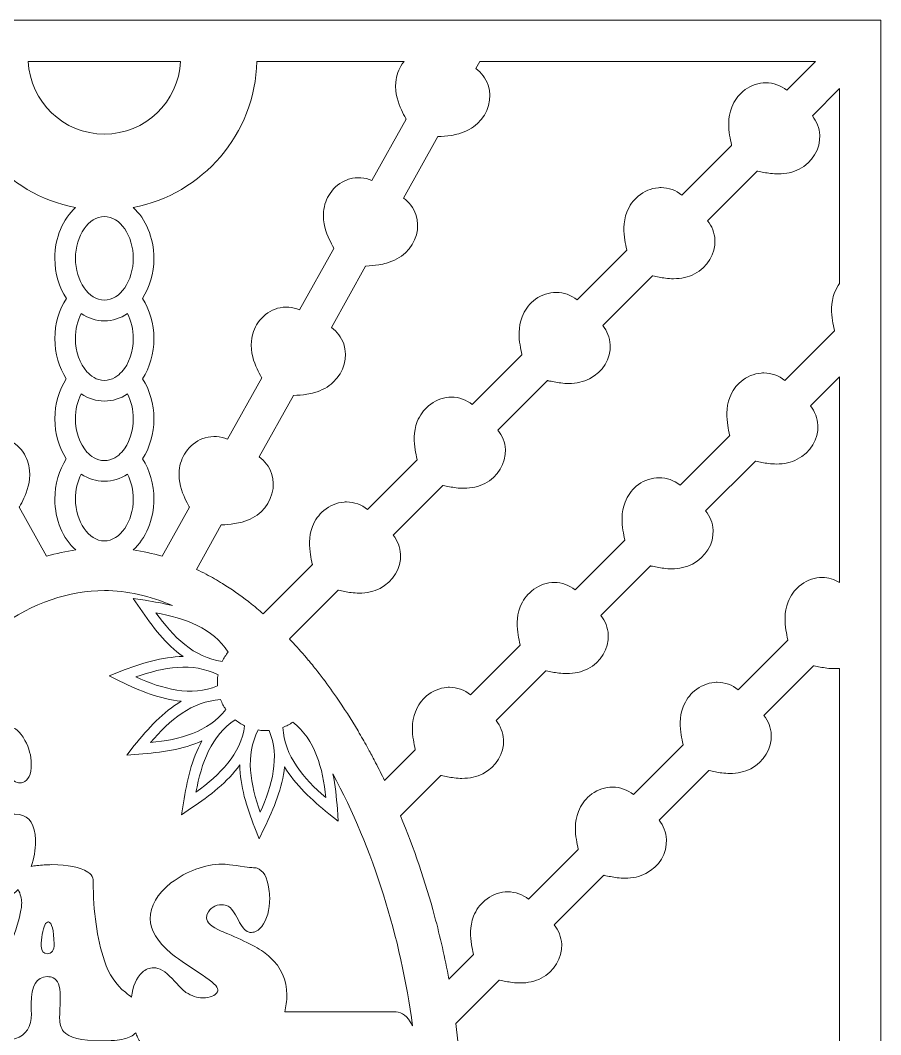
# Model space of a CAD drawing. Header units: inches. Extents: x 0.4 to 8.2, y -10.6 to -0.5.
# Drawn here: x 3.83 to 8.15, y -5.55 to -0.46 of the extents above; entities that cross this region are included whole.
import ezdxf

# ---------------------------------------------------------------- set-up
doc = ezdxf.new("R2010")
doc.units = ezdxf.units.IN
doc.header["$MEASUREMENT"] = 0
doc.layers.add('Layer 1', color=7, linetype='Continuous')

msp = doc.modelspace()

# ---------------------------------------------------------------- linework, layer by layer
at = {"layer": 'Layer 1', "lineweight": 0}
msp.add_lwpolyline([(6.2556, -0.4594), (6.0472, -0.4594), (4.9987, -0.4594), (4.5899, -0.4594), (3.924, -0.4594), (3.5152, -0.4594), (2.4667, -0.4594), (2.2583, -0.4594), (0.3609, -0.4594), (0.3609, -1.7148), (0.3609, -2.1606), (0.3609, -3.1045), (0.3609, -3.3618), (0.3609, -10.5545), (8.153, -10.5545), (8.153, -3.3618), (8.153, -3.1045), (8.153, -2.1606), (8.153, -1.7148), (8.153, -0.4594), (6.2556, -0.4594)], dxfattribs=at)
for points, knots in [([(3.492, -0.6656), (3.5003, -1.0309), (3.7647, -1.3326), (4.1125, -1.3993), (4.0494, -1.4562), (4.0083, -1.5491), (4.0083, -1.6542), (4.0083, -1.7306), (4.0301, -1.8007), (4.0662, -1.8551), (4.0291, -1.9112), (4.0083, -1.9825), (4.0083, -2.057), (4.0083, -2.1313), (4.0289, -2.2023), (4.0659, -2.2584), (4.0289, -2.3142), (4.0083, -2.3854), (4.0083, -2.4597), (4.0083, -2.534), (4.0289, -2.6051), (4.0659, -2.6612), (4.0289, -2.717), (4.0083, -2.7881), (4.0083, -2.8625), (4.0083, -2.9677), (4.0496, -3.061), (4.113, -3.1179), (4.064, -3.1249), (4.0152, -3.1355), (3.9667, -3.1496), (3.9667, -3.1496), (3.8297, -2.9039), (3.8297, -2.9039), (3.8299, -2.9031), (3.8303, -2.9026), (3.8307, -2.9019), (3.8381, -2.888), (3.8458, -2.8736), (3.8529, -2.858), (3.8678, -2.8256), (3.887, -2.776), (3.8814, -2.7196), (3.878, -2.6853), (3.8671, -2.6543), (3.8489, -2.6277), (3.8272, -2.5957), (3.7975, -2.572), (3.7627, -2.5588), (3.7587, -2.5573), (3.7544, -2.556), (3.7503, -2.5548), (3.7138, -2.5444), (3.6743, -2.5472), (3.6391, -2.5621), (3.6391, -2.5621), (3.4674, -2.2541), (3.4674, -2.2541), (3.4678, -2.2536), (3.468, -2.253), (3.4684, -2.2525), (3.4758, -2.2384), (3.4835, -2.224), (3.4907, -2.2083), (3.5055, -2.1759), (3.5247, -2.1263), (3.5192, -2.07), (3.5157, -2.0356), (3.5048, -2.0046), (3.4866, -1.9779), (3.4649, -1.9461), (3.4352, -1.9223), (3.4005, -1.9091), (3.3965, -1.9077), (3.3923, -1.9063), (3.3881, -1.9051), (3.3515, -1.8947), (3.3121, -1.8977), (3.2769, -1.9126), (3.2769, -1.9126), (3.1052, -1.6047), (3.1052, -1.6047), (3.1055, -1.6041), (3.1059, -1.6035), (3.1061, -1.6029), (3.1136, -1.5888), (3.1212, -1.5744), (3.1284, -1.5587), (3.1434, -1.5262), (3.1625, -1.4766), (3.1569, -1.4204), (3.1534, -1.3859), (3.1425, -1.355), (3.1246, -1.3284), (3.1028, -1.2964), (3.073, -1.2726), (3.0382, -1.2597), (3.0342, -1.2581), (3.0301, -1.2567), (3.0258, -1.2554), (2.9892, -1.2451), (2.9498, -1.2481), (2.9146, -1.2629), (2.9146, -1.2629), (2.7429, -0.955), (2.7429, -0.955), (2.7433, -0.9543), (2.7436, -0.9537), (2.744, -0.9531), (2.7513, -0.9391), (2.759, -0.9247), (2.7663, -0.9091), (2.7812, -0.8768), (2.8003, -0.8271), (2.7946, -0.7707), (2.7913, -0.7364), (2.7804, -0.7055), (2.7623, -0.6788), (2.7592, -0.6743), (2.756, -0.6698), (2.7525, -0.6656), (2.7525, -0.6656), (3.492, -0.6656), (3.492, -0.6656)], [0, 0, 0, 0, 1, 1, 1, 2, 2, 2, 3, 3, 3, 4, 4, 4, 5, 5, 5, 6, 6, 6, 7, 7, 7, 8, 8, 8, 9, 9, 9, 10, 10, 10, 11, 11, 11, 12, 12, 12, 13, 13, 13, 14, 14, 14, 15, 15, 15, 16, 16, 16, 17, 17, 17, 18, 18, 18, 19, 19, 19, 20, 20, 20, 21, 21, 21, 22, 22, 22, 23, 23, 23, 24, 24, 24, 25, 25, 25, 26, 26, 26, 27, 27, 27, 28, 28, 28, 29, 29, 29, 30, 30, 30, 31, 31, 31, 32, 32, 32, 33, 33, 33, 34, 34, 34, 35, 35, 35, 36, 36, 36, 37, 37, 37, 38, 38, 38, 39, 39, 39, 40, 40, 40, 41, 41, 41, 41]), ([(4.639, -0.6656), (4.6298, -0.8688), (4.4623, -1.0305), (4.2569, -1.0305), (4.0516, -1.0305), (3.8841, -0.8688), (3.8749, -0.6656), (3.8749, -0.6656), (4.639, -0.6656), (4.639, -0.6656)], [0, 0, 0, 0, 1, 1, 1, 2, 2, 2, 3, 3, 3, 3]), ([(5.7476, -0.9091), (5.7548, -0.9247), (5.7626, -0.9391), (5.7699, -0.9531), (5.7703, -0.9537), (5.7706, -0.9543), (5.771, -0.955), (5.771, -0.955), (5.5993, -1.2629), (5.5993, -1.2629), (5.5641, -1.2481), (5.5247, -1.2451), (5.4881, -1.2554), (5.4838, -1.2567), (5.4797, -1.2581), (5.4757, -1.2597), (5.4409, -1.2726), (5.4111, -1.2964), (5.3893, -1.3284), (5.3714, -1.355), (5.3605, -1.3859), (5.357, -1.4204), (5.3514, -1.4766), (5.3705, -1.5262), (5.3855, -1.5587), (5.3927, -1.5744), (5.4003, -1.5888), (5.4078, -1.6029), (5.408, -1.6035), (5.4084, -1.6041), (5.4087, -1.6047), (5.4087, -1.6047), (5.237, -1.9126), (5.237, -1.9126), (5.2018, -1.8977), (5.1624, -1.8947), (5.1258, -1.9051), (5.1216, -1.9063), (5.1174, -1.9077), (5.1134, -1.9091), (5.0787, -1.9223), (5.0489, -1.9461), (5.0273, -1.9779), (5.0091, -2.0046), (4.9982, -2.0356), (4.9947, -2.07), (4.9891, -2.1263), (5.0083, -2.1759), (5.0232, -2.2083), (5.0304, -2.224), (5.0381, -2.2384), (5.0455, -2.2525), (5.0458, -2.253), (5.0461, -2.2536), (5.0465, -2.2541), (5.0465, -2.2541), (4.8748, -2.5621), (4.8748, -2.5621), (4.8396, -2.5472), (4.8001, -2.5444), (4.7636, -2.5548), (4.7595, -2.556), (4.7552, -2.5573), (4.7512, -2.5588), (4.7164, -2.572), (4.6866, -2.5957), (4.665, -2.6277), (4.6468, -2.6543), (4.6359, -2.6853), (4.6325, -2.7196), (4.6268, -2.776), (4.646, -2.8256), (4.661, -2.858), (4.6681, -2.8736), (4.6758, -2.888), (4.6832, -2.9019), (4.6836, -2.9026), (4.6839, -2.9031), (4.6842, -2.9039), (4.6842, -2.9039), (4.5472, -3.1496), (4.5472, -3.1496), (4.4987, -3.1355), (4.4498, -3.1249), (4.4009, -3.1179), (4.4643, -3.061), (4.5056, -2.9677), (4.5056, -2.8625), (4.5056, -2.7881), (4.4849, -2.717), (4.448, -2.6612), (4.4849, -2.6051), (4.5056, -2.534), (4.5056, -2.4597), (4.5056, -2.3854), (4.4849, -2.3142), (4.448, -2.2584), (4.4849, -2.2023), (4.5056, -2.1313), (4.5056, -2.057), (4.5056, -1.9825), (4.4848, -1.9112), (4.4477, -1.8551), (4.4838, -1.8007), (4.5056, -1.7306), (4.5056, -1.6542), (4.5056, -1.5491), (4.4644, -1.4562), (4.4014, -1.3993), (4.7492, -1.3326), (5.0136, -1.0309), (5.0219, -0.6656), (5.0219, -0.6656), (5.7614, -0.6656), (5.7614, -0.6656), (5.7579, -0.6698), (5.7547, -0.6743), (5.7516, -0.6788), (5.7335, -0.7055), (5.7226, -0.7364), (5.7193, -0.7707), (5.7136, -0.8271), (5.7327, -0.8768), (5.7476, -0.9091)], [0, 0, 0, 0, 1, 1, 1, 2, 2, 2, 3, 3, 3, 4, 4, 4, 5, 5, 5, 6, 6, 6, 7, 7, 7, 8, 8, 8, 9, 9, 9, 10, 10, 10, 11, 11, 11, 12, 12, 12, 13, 13, 13, 14, 14, 14, 15, 15, 15, 16, 16, 16, 17, 17, 17, 18, 18, 18, 19, 19, 19, 20, 20, 20, 21, 21, 21, 22, 22, 22, 23, 23, 23, 24, 24, 24, 25, 25, 25, 26, 26, 26, 27, 27, 27, 28, 28, 28, 29, 29, 29, 30, 30, 30, 31, 31, 31, 32, 32, 32, 33, 33, 33, 34, 34, 34, 35, 35, 35, 36, 36, 36, 37, 37, 37, 38, 38, 38, 39, 39, 39, 40, 40, 40, 41, 41, 41, 41]), ([(7.8263, -0.6656), (7.8263, -0.6656), (7.6813, -0.8107), (7.6813, -0.8107), (7.6515, -0.7868), (7.6144, -0.7732), (7.5764, -0.7732), (7.572, -0.7732), (7.5677, -0.7734), (7.5633, -0.7737), (7.5263, -0.7768), (7.4911, -0.7916), (7.4616, -0.8164), (7.4369, -0.837), (7.4179, -0.8638), (7.4053, -0.8959), (7.3844, -0.9487), (7.3893, -1.0016), (7.3948, -1.0368), (7.3975, -1.0538), (7.4009, -1.0698), (7.4042, -1.0853), (7.4044, -1.0859), (7.4045, -1.0866), (7.4047, -1.0873), (7.4047, -1.0873), (7.1554, -1.3366), (7.1554, -1.3366), (7.1256, -1.3127), (7.0884, -1.2991), (7.0504, -1.2991), (7.0461, -1.2991), (7.0417, -1.2993), (7.0374, -1.2997), (7.0004, -1.3028), (6.9652, -1.3175), (6.9357, -1.3423), (6.911, -1.363), (6.892, -1.3897), (6.8793, -1.4219), (6.8585, -1.4746), (6.8634, -1.5275), (6.8689, -1.5627), (6.8715, -1.5798), (6.875, -1.5958), (6.8783, -1.6112), (6.8784, -1.6119), (6.8786, -1.6126), (6.8787, -1.6133), (6.8787, -1.6133), (6.6294, -1.8625), (6.6294, -1.8625), (6.5997, -1.8387), (6.5625, -1.8251), (6.5245, -1.8251), (6.5202, -1.8251), (6.5158, -1.8253), (6.5115, -1.8256), (6.4745, -1.8287), (6.4393, -1.8434), (6.4097, -1.8682), (6.385, -1.8889), (6.3661, -1.9157), (6.3534, -1.9478), (6.3326, -2.0005), (6.3375, -2.0534), (6.3429, -2.0887), (6.3456, -2.1058), (6.349, -2.1218), (6.3524, -2.1373), (6.3525, -2.1379), (6.3526, -2.1386), (6.3528, -2.1392), (6.3528, -2.1392), (6.1035, -2.3885), (6.1035, -2.3885), (6.0737, -2.3646), (6.0366, -2.351), (5.9986, -2.351), (5.9942, -2.351), (5.9898, -2.3512), (5.9855, -2.3516), (5.9486, -2.3546), (5.9133, -2.3694), (5.8838, -2.3942), (5.8591, -2.4148), (5.8401, -2.4416), (5.8274, -2.4738), (5.8067, -2.5264), (5.8115, -2.5794), (5.817, -2.6146), (5.8197, -2.6317), (5.8231, -2.6477), (5.8264, -2.6631), (5.8265, -2.6638), (5.8267, -2.6645), (5.8268, -2.6651), (5.8268, -2.6651), (5.5776, -2.9144), (5.5776, -2.9144), (5.5478, -2.8905), (5.5106, -2.877), (5.4726, -2.877), (5.4683, -2.877), (5.4639, -2.8771), (5.4596, -2.8775), (5.4226, -2.8806), (5.3874, -2.8953), (5.3579, -2.9201), (5.3332, -2.9408), (5.3142, -2.9675), (5.3015, -2.9997), (5.2807, -3.0524), (5.2856, -3.1053), (5.2911, -3.1406), (5.2937, -3.1576), (5.2971, -3.1735), (5.3004, -3.1889), (5.3006, -3.1896), (5.3007, -3.1903), (5.3009, -3.1911), (5.3009, -3.1911), (5.054, -3.438), (5.054, -3.438), (5.0435, -3.4289), (5.0329, -3.4199), (5.0224, -3.4111), (5.0081, -3.3993), (4.9939, -3.3879), (4.9796, -3.3769), (4.9372, -3.344), (4.894, -3.314), (4.8503, -3.287), (4.8231, -3.27), (4.7957, -3.2544), (4.7681, -3.2399), (4.7518, -3.2312), (4.7353, -3.2231), (4.7188, -3.2153), (4.7188, -3.2153), (4.8432, -2.9924), (4.8432, -2.9924), (4.844, -2.9923), (4.8448, -2.9924), (4.8456, -2.9923), (4.8662, -2.9909), (4.8876, -2.9894), (4.9101, -2.9858), (4.9237, -2.9838), (4.9366, -2.9811), (4.9487, -2.9776), (4.986, -2.967), (5.0179, -2.9496), (5.0433, -2.926), (5.0971, -2.876), (5.1183, -2.7987), (5.096, -2.7336), (5.0844, -2.6998), (5.0623, -2.6711), (5.0337, -2.6507), (5.0337, -2.6507), (5.2054, -2.3428), (5.2054, -2.3428), (5.2062, -2.3428), (5.207, -2.3427), (5.2076, -2.3427), (5.2283, -2.3411), (5.2497, -2.3397), (5.2724, -2.3364), (5.2858, -2.3342), (5.2989, -2.3314), (5.311, -2.3279), (5.3482, -2.3173), (5.38, -2.2999), (5.4056, -2.2764), (5.4594, -2.2264), (5.4804, -2.1491), (5.458, -2.0839), (5.4466, -2.0503), (5.4245, -2.0215), (5.396, -2.0011), (5.396, -2.0011), (5.5677, -1.6932), (5.5677, -1.6932), (5.5685, -1.6931), (5.5691, -1.6931), (5.5699, -1.693), (5.5905, -1.6917), (5.6119, -1.6901), (5.6345, -1.6867), (5.6481, -1.6846), (5.6611, -1.6818), (5.6733, -1.6783), (5.7105, -1.6677), (5.7423, -1.6503), (5.7677, -1.6267), (5.8216, -1.5767), (5.8427, -1.4994), (5.8203, -1.4344), (5.8087, -1.4005), (5.7868, -1.3718), (5.7581, -1.3514), (5.7581, -1.3514), (5.9299, -1.0435), (5.9299, -1.0435), (5.9306, -1.0434), (5.9314, -1.0434), (5.9323, -1.0434), (5.9529, -1.042), (5.9742, -1.0406), (5.9968, -1.037), (6.0104, -1.0349), (6.0233, -1.0322), (6.0354, -1.0287), (6.0727, -1.0181), (6.1045, -1.0007), (6.13, -0.9772), (6.1839, -0.9271), (6.205, -0.8498), (6.1826, -0.7847), (6.171, -0.751), (6.1491, -0.7222), (6.1204, -0.7017), (6.1204, -0.7017), (6.1405, -0.6656), (6.1405, -0.6656), (6.1405, -0.6656), (7.8263, -0.6656), (7.8263, -0.6656)], [0, 0, 0, 0, 1, 1, 1, 2, 2, 2, 3, 3, 3, 4, 4, 4, 5, 5, 5, 6, 6, 6, 7, 7, 7, 8, 8, 8, 9, 9, 9, 10, 10, 10, 11, 11, 11, 12, 12, 12, 13, 13, 13, 14, 14, 14, 15, 15, 15, 16, 16, 16, 17, 17, 17, 18, 18, 18, 19, 19, 19, 20, 20, 20, 21, 21, 21, 22, 22, 22, 23, 23, 23, 24, 24, 24, 25, 25, 25, 26, 26, 26, 27, 27, 27, 28, 28, 28, 29, 29, 29, 30, 30, 30, 31, 31, 31, 32, 32, 32, 33, 33, 33, 34, 34, 34, 35, 35, 35, 36, 36, 36, 37, 37, 37, 38, 38, 38, 39, 39, 39, 40, 40, 40, 41, 41, 41, 42, 42, 42, 43, 43, 43, 44, 44, 44, 45, 45, 45, 46, 46, 46, 47, 47, 47, 48, 48, 48, 49, 49, 49, 50, 50, 50, 51, 51, 51, 52, 52, 52, 53, 53, 53, 54, 54, 54, 55, 55, 55, 56, 56, 56, 57, 57, 57, 58, 58, 58, 59, 59, 59, 60, 60, 60, 61, 61, 61, 62, 62, 62, 63, 63, 63, 64, 64, 64, 65, 65, 65, 66, 66, 66, 67, 67, 67, 68, 68, 68, 69, 69, 69, 70, 70, 70, 71, 71, 71, 72, 72, 72, 73, 73, 73, 74, 74, 74, 75, 75, 75, 76, 76, 76, 76]), ([(5.7434, -3.1398), (5.7415, -3.1042), (5.7282, -3.0705), (5.7062, -3.0431), (5.7062, -3.0431), (5.9555, -2.7938), (5.9555, -2.7938), (5.9563, -2.7939), (5.957, -2.7941), (5.9577, -2.7942), (5.978, -2.7985), (5.999, -2.803), (6.0217, -2.8058), (6.0353, -2.8075), (6.0485, -2.8083), (6.0611, -2.8083), (6.0999, -2.8083), (6.1353, -2.8003), (6.1662, -2.7846), (6.2316, -2.7512), (6.2731, -2.6826), (6.2694, -2.6138), (6.2674, -2.5782), (6.2542, -2.5446), (6.2322, -2.5171), (6.2322, -2.5171), (6.4815, -2.2678), (6.4815, -2.2678), (6.4822, -2.268), (6.4829, -2.2681), (6.4837, -2.2683), (6.504, -2.2726), (6.5249, -2.2771), (6.5476, -2.2798), (6.5612, -2.2815), (6.5745, -2.2824), (6.5871, -2.2824), (6.6259, -2.2824), (6.6612, -2.2744), (6.6921, -2.2586), (6.7576, -2.2253), (6.799, -2.1567), (6.7953, -2.0879), (6.7934, -2.0523), (6.7801, -2.0186), (6.7581, -1.9912), (6.7581, -1.9912), (7.0074, -1.7419), (7.0074, -1.7419), (7.0082, -1.7421), (7.0089, -1.7422), (7.0097, -1.7424), (7.03, -1.7467), (7.0509, -1.7511), (7.0736, -1.7539), (7.0872, -1.7556), (7.1004, -1.7564), (7.113, -1.7564), (7.1518, -1.7564), (7.1871, -1.7484), (7.2181, -1.7327), (7.2835, -1.6993), (7.325, -1.6307), (7.3212, -1.562), (7.3193, -1.5263), (7.306, -1.4927), (7.2841, -1.4652), (7.2841, -1.4652), (7.5333, -1.216), (7.5333, -1.216), (7.5342, -1.2161), (7.535, -1.2163), (7.5358, -1.2165), (7.556, -1.2208), (7.5769, -1.2252), (7.5996, -1.228), (7.6131, -1.2297), (7.6264, -1.2305), (7.6389, -1.2305), (7.6777, -1.2305), (7.7131, -1.2225), (7.744, -1.2067), (7.8095, -1.1734), (7.8509, -1.1048), (7.8472, -1.036), (7.8452, -1.0004), (7.832, -0.9668), (7.81, -0.9393), (7.81, -0.9393), (7.9468, -0.8025), (7.9468, -0.8025), (7.9468, -0.8025), (7.9468, -1.7801), (7.9468, -1.7801), (7.9367, -1.7939), (7.9284, -1.8092), (7.9218, -1.826), (7.9009, -1.8787), (7.9058, -1.9317), (7.9113, -1.9669), (7.9139, -1.9839), (7.9174, -1.9999), (7.9206, -2.0153), (7.9209, -2.0161), (7.921, -2.0167), (7.9211, -2.0174), (7.9211, -2.0174), (7.6719, -2.2667), (7.6719, -2.2667), (7.6421, -2.2428), (7.6049, -2.2293), (7.5668, -2.2293), (7.5626, -2.2293), (7.5582, -2.2294), (7.5538, -2.2298), (7.5168, -2.2329), (7.4816, -2.2476), (7.4521, -2.2725), (7.4274, -2.2931), (7.4084, -2.3199), (7.3958, -2.352), (7.3749, -2.4047), (7.3798, -2.4577), (7.3854, -2.4928), (7.3879, -2.5099), (7.3914, -2.5258), (7.3948, -2.5413), (7.3949, -2.5419), (7.395, -2.5427), (7.3952, -2.5434), (7.3952, -2.5434), (7.1459, -2.7926), (7.1459, -2.7926), (7.1161, -2.7688), (7.079, -2.7551), (7.041, -2.7551), (7.0366, -2.7551), (7.0322, -2.7554), (7.028, -2.7558), (6.991, -2.7587), (6.9558, -2.7736), (6.9261, -2.7983), (6.9015, -2.8191), (6.8826, -2.8457), (6.8698, -2.878), (6.8491, -2.9305), (6.854, -2.9835), (6.8594, -3.0188), (6.8621, -3.0358), (6.8654, -3.0518), (6.8688, -3.0674), (6.8689, -3.0681), (6.8691, -3.0687), (6.8692, -3.0693), (6.8692, -3.0693), (6.6199, -3.3186), (6.6199, -3.3186), (6.5901, -3.2946), (6.553, -3.2811), (6.515, -3.2811), (6.5106, -3.2811), (6.5062, -3.2814), (6.502, -3.2816), (6.465, -3.2847), (6.4298, -3.2995), (6.4003, -3.3243), (6.3756, -3.3449), (6.3566, -3.3717), (6.3438, -3.4038), (6.3231, -3.4565), (6.328, -3.5095), (6.3334, -3.5447), (6.3361, -3.5618), (6.3396, -3.5778), (6.3428, -3.5933), (6.3431, -3.5939), (6.3432, -3.5946), (6.3433, -3.5952), (6.3433, -3.5952), (6.0941, -3.8445), (6.0941, -3.8445), (6.0643, -3.8206), (6.0271, -3.8071), (5.989, -3.8071), (5.9848, -3.8071), (5.9804, -3.8072), (5.976, -3.8076), (5.939, -3.8107), (5.9038, -3.8254), (5.8743, -3.8503), (5.8496, -3.8709), (5.8306, -3.8977), (5.818, -3.9298), (5.7971, -3.9825), (5.802, -4.0355), (5.8076, -4.0707), (5.8101, -4.0877), (5.8136, -4.1036), (5.8168, -4.119), (5.8171, -4.1198), (5.8172, -4.1204), (5.8174, -4.1212), (5.8174, -4.1212), (5.6631, -4.2754), (5.6631, -4.2754), (5.6485, -4.2452), (5.6336, -4.2154), (5.6184, -4.186), (5.6079, -4.1658), (5.5973, -4.1458), (5.5866, -4.1261), (5.5722, -4.0994), (5.5574, -4.0732), (5.5424, -4.0475), (5.5383, -4.0402), (5.5341, -4.0331), (5.5298, -4.0261), (5.5298, -4.0261), (5.5298, -4.0259), (5.5298, -4.0259), (5.4949, -3.9669), (5.4585, -3.9102), (5.4212, -3.8559), (5.3964, -3.8201), (5.3712, -3.7854), (5.3454, -3.7518), (5.3307, -3.7326), (5.3159, -3.7138), (5.3009, -3.6952), (5.2949, -3.6879), (5.2888, -3.6805), (5.2827, -3.6732), (5.282, -3.6724), (5.2812, -3.6715), (5.2805, -3.6706), (5.2804, -3.6706), (5.2804, -3.6705), (5.2804, -3.6705), (5.2555, -3.6408), (5.2304, -3.6121), (5.2049, -3.5846), (5.1984, -3.5776), (5.1918, -3.5708), (5.1853, -3.564), (5.1853, -3.564), (5.4296, -3.3197), (5.4296, -3.3197), (5.4304, -3.3199), (5.4312, -3.32), (5.432, -3.3202), (5.4522, -3.3245), (5.4731, -3.3289), (5.4958, -3.3317), (5.5094, -3.3334), (5.5226, -3.3343), (5.5352, -3.3343), (5.574, -3.3343), (5.6093, -3.3263), (5.6402, -3.3105), (5.7057, -3.2771), (5.7472, -3.2085), (5.7434, -3.1398)], [0, 0, 0, 0, 1, 1, 1, 2, 2, 2, 3, 3, 3, 4, 4, 4, 5, 5, 5, 6, 6, 6, 7, 7, 7, 8, 8, 8, 9, 9, 9, 10, 10, 10, 11, 11, 11, 12, 12, 12, 13, 13, 13, 14, 14, 14, 15, 15, 15, 16, 16, 16, 17, 17, 17, 18, 18, 18, 19, 19, 19, 20, 20, 20, 21, 21, 21, 22, 22, 22, 23, 23, 23, 24, 24, 24, 25, 25, 25, 26, 26, 26, 27, 27, 27, 28, 28, 28, 29, 29, 29, 30, 30, 30, 31, 31, 31, 32, 32, 32, 33, 33, 33, 34, 34, 34, 35, 35, 35, 36, 36, 36, 37, 37, 37, 38, 38, 38, 39, 39, 39, 40, 40, 40, 41, 41, 41, 42, 42, 42, 43, 43, 43, 44, 44, 44, 45, 45, 45, 46, 46, 46, 47, 47, 47, 48, 48, 48, 49, 49, 49, 50, 50, 50, 51, 51, 51, 52, 52, 52, 53, 53, 53, 54, 54, 54, 55, 55, 55, 56, 56, 56, 57, 57, 57, 58, 58, 58, 59, 59, 59, 60, 60, 60, 61, 61, 61, 62, 62, 62, 63, 63, 63, 64, 64, 64, 65, 65, 65, 66, 66, 66, 67, 67, 67, 68, 68, 68, 69, 69, 69, 70, 70, 70, 71, 71, 71, 72, 72, 72, 73, 73, 73, 74, 74, 74, 75, 75, 75, 76, 76, 76, 77, 77, 77, 78, 78, 78, 79, 79, 79, 80, 80, 80, 81, 81, 81, 82, 82, 82, 83, 83, 83, 84, 84, 84, 85, 85, 85, 86, 86, 86, 87, 87, 87, 87]), ([(4.1118, -1.6542), (4.1118, -1.5404), (4.1783, -1.4442), (4.2569, -1.4442), (4.3356, -1.4442), (4.4021, -1.5404), (4.4021, -1.6542), (4.4021, -1.768), (4.3356, -1.8643), (4.2569, -1.8643), (4.1783, -1.8643), (4.1118, -1.768), (4.1118, -1.6542)], [0, 0, 0, 0, 1, 1, 1, 2, 2, 2, 3, 3, 3, 4, 4, 4, 4]), ([(4.1413, -1.9317), (4.1759, -1.9546), (4.2152, -1.9678), (4.2569, -1.9678), (4.2987, -1.9678), (4.338, -1.9546), (4.3726, -1.9317), (4.3915, -1.9676), (4.4021, -2.0112), (4.4021, -2.057), (4.4021, -2.1223), (4.3811, -2.1831), (4.3443, -2.2236), (4.3264, -2.2435), (4.2968, -2.2669), (4.2569, -2.2669), (4.2171, -2.2669), (4.1875, -2.2435), (4.1696, -2.2236), (4.1328, -2.1831), (4.1118, -2.1223), (4.1118, -2.057), (4.1118, -2.0112), (4.1224, -1.9676), (4.1413, -1.9317)], [0, 0, 0, 0, 1, 1, 1, 2, 2, 2, 3, 3, 3, 4, 4, 4, 5, 5, 5, 6, 6, 6, 7, 7, 7, 8, 8, 8, 8]), ([(7.9468, -3.2815), (7.9205, -3.2653), (7.89, -3.2561), (7.8589, -3.2561), (7.8546, -3.2561), (7.8503, -3.2564), (7.8459, -3.2567), (7.8089, -3.2598), (7.7737, -3.2745), (7.7442, -3.2993), (7.7194, -3.32), (7.7005, -3.3467), (7.6879, -3.3789), (7.667, -3.4316), (7.6719, -3.4845), (7.6774, -3.5198), (7.6801, -3.5368), (7.6835, -3.5528), (7.6868, -3.5683), (7.687, -3.5689), (7.6871, -3.5695), (7.6872, -3.5703), (7.6872, -3.5703), (7.438, -3.8196), (7.438, -3.8196), (7.4082, -3.7956), (7.3711, -3.7821), (7.333, -3.7821), (7.3287, -3.7821), (7.3243, -3.7823), (7.32, -3.7826), (7.283, -3.7857), (7.2478, -3.8005), (7.2182, -3.8253), (7.1936, -3.8459), (7.1746, -3.8727), (7.1619, -3.9048), (7.1411, -3.9575), (7.146, -4.0105), (7.1514, -4.0456), (7.1541, -4.0628), (7.1576, -4.0788), (7.1608, -4.0942), (7.161, -4.0949), (7.1611, -4.0955), (7.1614, -4.0962), (7.1614, -4.0962), (6.912, -4.3454), (6.912, -4.3454), (6.8822, -4.3216), (6.8451, -4.3081), (6.8071, -4.3081), (6.8028, -4.3081), (6.7983, -4.3082), (6.794, -4.3086), (6.7571, -4.3117), (6.7219, -4.3264), (6.6924, -4.3512), (6.6676, -4.3719), (6.6487, -4.3987), (6.6359, -4.4308), (6.6152, -4.4835), (6.62, -4.5363), (6.6256, -4.5716), (6.6282, -4.5886), (6.6316, -4.6046), (6.6349, -4.6201), (6.6351, -4.6207), (6.6353, -4.6215), (6.6354, -4.6221), (6.6354, -4.6221), (6.3861, -4.8714), (6.3861, -4.8714), (6.3563, -4.8476), (6.3191, -4.8339), (6.2811, -4.8339), (6.2768, -4.8339), (6.2724, -4.8342), (6.2681, -4.8346), (6.2311, -4.8375), (6.1959, -4.8523), (6.1664, -4.8771), (6.1416, -4.8978), (6.1227, -4.9245), (6.1101, -4.9567), (6.0893, -5.0093), (6.0941, -5.0623), (6.0996, -5.0976), (6.1022, -5.1146), (6.1057, -5.1305), (6.109, -5.1459), (6.1091, -5.1466), (6.1093, -5.1474), (6.1094, -5.1481), (6.1094, -5.1481), (5.9857, -5.2719), (5.9857, -5.2719), (5.9661, -5.1658), (5.9423, -5.0599), (5.9143, -4.9556), (5.8679, -4.7829), (5.81, -4.6137), (5.7428, -4.453), (5.7428, -4.453), (5.9461, -4.2498), (5.9461, -4.2498), (5.9469, -4.2499), (5.9477, -4.2502), (5.9484, -4.2503), (5.9687, -4.2546), (5.9895, -4.2591), (6.0122, -4.2618), (6.0259, -4.2635), (6.039, -4.2644), (6.0517, -4.2644), (6.0905, -4.2644), (6.1258, -4.2564), (6.1567, -4.2407), (6.2222, -4.2073), (6.2637, -4.1386), (6.2599, -4.0699), (6.258, -4.0343), (6.2447, -4.0005), (6.2227, -3.9732), (6.2227, -3.9732), (6.472, -3.7238), (6.472, -3.7238), (6.4727, -3.7241), (6.4735, -3.7242), (6.4742, -3.7243), (6.4945, -3.7286), (6.5155, -3.7331), (6.5382, -3.7359), (6.5517, -3.7376), (6.565, -3.7384), (6.5776, -3.7384), (6.6163, -3.7384), (6.6518, -3.7304), (6.6827, -3.7147), (6.7482, -3.6813), (6.7895, -3.6127), (6.7858, -3.5439), (6.7839, -3.5083), (6.7706, -3.4747), (6.7487, -3.4472), (6.7487, -3.4472), (6.9979, -3.198), (6.9979, -3.198), (6.9987, -3.1981), (6.9994, -3.1982), (7.0001, -3.1984), (7.0204, -3.2027), (7.0414, -3.2071), (7.0641, -3.21), (7.0777, -3.2116), (7.091, -3.2125), (7.1036, -3.2125), (7.1423, -3.2125), (7.1777, -3.2044), (7.2085, -3.1887), (7.274, -3.1553), (7.3155, -3.0867), (7.3118, -3.018), (7.3098, -2.9823), (7.2966, -2.9487), (7.2745, -2.9213), (7.2745, -2.9213), (7.5239, -2.672), (7.5239, -2.672), (7.5247, -2.6721), (7.5255, -2.6723), (7.5262, -2.6725), (7.5465, -2.6768), (7.5674, -2.6813), (7.59, -2.684), (7.6037, -2.6857), (7.6168, -2.6866), (7.6295, -2.6866), (7.6683, -2.6866), (7.7036, -2.6786), (7.7345, -2.6628), (7.8, -2.6295), (7.8415, -2.5608), (7.8378, -2.4921), (7.8358, -2.4564), (7.8225, -2.4227), (7.8005, -2.3953), (7.8005, -2.3953), (7.9468, -2.249), (7.9468, -2.249), (7.9468, -2.249), (7.9468, -3.2815), (7.9468, -3.2815)], [0, 0, 0, 0, 1, 1, 1, 2, 2, 2, 3, 3, 3, 4, 4, 4, 5, 5, 5, 6, 6, 6, 7, 7, 7, 8, 8, 8, 9, 9, 9, 10, 10, 10, 11, 11, 11, 12, 12, 12, 13, 13, 13, 14, 14, 14, 15, 15, 15, 16, 16, 16, 17, 17, 17, 18, 18, 18, 19, 19, 19, 20, 20, 20, 21, 21, 21, 22, 22, 22, 23, 23, 23, 24, 24, 24, 25, 25, 25, 26, 26, 26, 27, 27, 27, 28, 28, 28, 29, 29, 29, 30, 30, 30, 31, 31, 31, 32, 32, 32, 33, 33, 33, 34, 34, 34, 35, 35, 35, 36, 36, 36, 37, 37, 37, 38, 38, 38, 39, 39, 39, 40, 40, 40, 41, 41, 41, 42, 42, 42, 43, 43, 43, 44, 44, 44, 45, 45, 45, 46, 46, 46, 47, 47, 47, 48, 48, 48, 49, 49, 49, 50, 50, 50, 51, 51, 51, 52, 52, 52, 53, 53, 53, 54, 54, 54, 55, 55, 55, 56, 56, 56, 57, 57, 57, 58, 58, 58, 59, 59, 59, 60, 60, 60, 61, 61, 61, 62, 62, 62, 63, 63, 63, 64, 64, 64, 64]), ([(4.1411, -2.3347), (4.1764, -2.3582), (4.2162, -2.3705), (4.2569, -2.3705), (4.2977, -2.3705), (4.3375, -2.3582), (4.3728, -2.3347), (4.3916, -2.3707), (4.4021, -2.414), (4.4021, -2.4597), (4.4021, -2.5251), (4.3811, -2.5858), (4.3443, -2.6264), (4.3264, -2.6461), (4.2968, -2.6697), (4.2569, -2.6697), (4.2171, -2.6697), (4.1875, -2.6461), (4.1696, -2.6264), (4.1328, -2.5858), (4.1118, -2.5251), (4.1118, -2.4597), (4.1118, -2.414), (4.1223, -2.3707), (4.1411, -2.3347)], [0, 0, 0, 0, 1, 1, 1, 2, 2, 2, 3, 3, 3, 4, 4, 4, 5, 5, 5, 6, 6, 6, 7, 7, 7, 8, 8, 8, 8]), ([(4.1411, -2.7375), (4.1764, -2.7608), (4.2162, -2.7733), (4.2569, -2.7733), (4.2977, -2.7733), (4.3375, -2.7608), (4.3728, -2.7375), (4.3916, -2.7733), (4.4021, -2.8166), (4.4021, -2.8625), (4.4021, -2.9763), (4.3356, -3.0724), (4.2569, -3.0724), (4.1783, -3.0724), (4.1118, -2.9763), (4.1118, -2.8625), (4.1118, -2.8166), (4.1223, -2.7733), (4.1411, -2.7375)], [0, 0, 0, 0, 1, 1, 1, 2, 2, 2, 3, 3, 3, 4, 4, 4, 5, 5, 5, 6, 6, 6, 6]), ([(4.2569, -3.3216), (4.3708, -3.3216), (4.4856, -3.3475), (4.5985, -3.3974), (4.5539, -3.386), (4.5079, -3.3776), (4.4617, -3.3705), (4.4617, -3.3705), (4.4022, -3.3611), (4.4022, -3.3611), (4.4022, -3.3611), (4.436, -3.4113), (4.436, -3.4113), (4.498, -3.5033), (4.5667, -3.5918), (4.652, -3.6528), (4.5471, -3.6542), (4.4402, -3.6877), (4.3367, -3.7278), (4.3367, -3.7278), (4.2804, -3.7497), (4.2804, -3.7497), (4.2804, -3.7497), (4.3347, -3.7761), (4.3347, -3.7761), (4.4344, -3.8249), (4.538, -3.8671), (4.6426, -3.8773), (4.5525, -3.9309), (4.4766, -4.0134), (4.407, -4.0999), (4.407, -4.0999), (4.3691, -4.1471), (4.3691, -4.1471), (4.3691, -4.1471), (4.4294, -4.1427), (4.4294, -4.1427), (4.5401, -4.1351), (4.6513, -4.1198), (4.7467, -4.0763), (4.6954, -4.1678), (4.6711, -4.2774), (4.654, -4.3871), (4.654, -4.3871), (4.6446, -4.4466), (4.6446, -4.4466), (4.6446, -4.4466), (4.6948, -4.4128), (4.6948, -4.4128), (4.7868, -4.3508), (4.8753, -4.2822), (4.9364, -4.1968), (4.9376, -4.3017), (4.9712, -4.4087), (5.0114, -4.5121), (5.0114, -4.5121), (5.0332, -4.5684), (5.0332, -4.5684), (5.0332, -4.5684), (5.0596, -4.5141), (5.0596, -4.5141), (5.1082, -4.4144), (5.1508, -4.3106), (5.1608, -4.2062), (5.2146, -4.2963), (5.297, -4.3721), (5.3834, -4.4418), (5.3834, -4.4418), (5.4304, -4.4797), (5.4304, -4.4797), (5.4304, -4.4797), (5.4263, -4.4194), (5.4263, -4.4194), (5.4221, -4.3595), (5.4156, -4.2993), (5.4038, -4.2417), (5.6052, -4.6161), (5.7452, -5.0631), (5.8036, -5.5063), (5.8028, -5.5049), (5.8021, -5.5035), (5.8012, -5.5019), (5.7766, -5.4582), (5.7501, -5.4362), (5.7216, -5.4362), (5.7216, -5.4362), (5.1665, -5.4362), (5.1665, -5.4362), (5.1649, -5.4362), (5.1633, -5.4366), (5.1618, -5.4367), (5.1689, -5.4098), (5.1727, -5.3814), (5.1727, -5.3514), (5.1727, -5.2766), (5.1444, -5.2133), (5.0881, -5.1614), (5.0507, -5.1275), (4.9858, -5.091), (4.893, -5.0521), (4.8704, -5.0424), (4.8539, -5.0356), (4.8435, -5.0312), (4.794, -5.0087), (4.7694, -4.9865), (4.7694, -4.9649), (4.7694, -4.9589), (4.7707, -4.9524), (4.7733, -4.9454), (4.7872, -4.9142), (4.8118, -4.8985), (4.8474, -4.8985), (4.8578, -4.8985), (4.8677, -4.9008), (4.8774, -4.9051), (4.893, -4.9138), (4.9103, -4.9373), (4.9293, -4.9753), (4.9466, -5.01), (4.9631, -5.0299), (4.9787, -5.0351), (4.9849, -5.0369), (4.9906, -5.0378), (4.9957, -5.0378), (5.0139, -5.0369), (5.0308, -5.027), (5.0465, -5.0078), (5.0733, -4.9723), (5.0867, -4.9246), (5.0867, -4.8647), (5.0867, -4.85), (5.0854, -4.8352), (5.083, -4.8205), (5.0742, -4.7607), (5.0542, -4.7255), (5.023, -4.7152), (5.0168, -4.7134), (5.0113, -4.7125), (5.006, -4.7125), (4.994, -4.7125), (4.9787, -4.7112), (4.9605, -4.7086), (4.8981, -4.6991), (4.8608, -4.6943), (4.8487, -4.6943), (4.7586, -4.6969), (4.6726, -4.7286), (4.5911, -4.7893), (4.5217, -4.8456), (4.487, -4.9054), (4.487, -4.9689), (4.4879, -5.0252), (4.5226, -5.0829), (4.5911, -5.1418), (4.6137, -5.1609), (4.6662, -5.1972), (4.7485, -5.2511), (4.8006, -5.2858), (4.8266, -5.3105), (4.8266, -5.3252), (4.8266, -5.3287), (4.8257, -5.3322), (4.8239, -5.3357), (4.8128, -5.3556), (4.7883, -5.3656), (4.7511, -5.3656), (4.7216, -5.3656), (4.6935, -5.3565), (4.6665, -5.3382), (4.6535, -5.3296), (4.6302, -5.3067), (4.5964, -5.2693), (4.5634, -5.2328), (4.5325, -5.2146), (4.504, -5.2146), (4.4833, -5.2146), (4.4641, -5.2225), (4.4468, -5.2381), (4.4165, -5.2654), (4.3991, -5.3072), (4.3939, -5.3631), (4.3856, -5.3563), (4.3753, -5.3478), (4.3626, -5.3381), (4.3148, -5.3003), (4.2799, -5.2476), (4.2576, -5.1798), (4.2198, -5.0668), (4.201, -4.9341), (4.201, -4.7817), (4.201, -4.7747), (4.2006, -4.7695), (4.1998, -4.7656), (4.1968, -4.754), (4.1879, -4.7436), (4.1733, -4.7344), (4.1341, -4.7097), (4.0741, -4.6974), (3.9932, -4.6974), (3.9679, -4.6974), (3.9429, -4.699), (3.9181, -4.7021), (3.9081, -4.7033), (3.8985, -4.7048), (3.8895, -4.7062), (3.9043, -4.6655), (3.9117, -4.6234), (3.9117, -4.58), (3.9117, -4.5685), (3.9109, -4.5574), (3.9093, -4.5466), (3.901, -4.4782), (3.8671, -4.4439), (3.8078, -4.4439), (3.7993, -4.4439), (3.7913, -4.4451), (3.7836, -4.4474), (3.7659, -4.4536), (3.7444, -4.4712), (3.719, -4.5005), (3.7127, -4.509), (3.7078, -4.515), (3.7039, -4.5189), (3.6694, -4.5582), (3.6285, -4.5778), (3.5816, -4.5778), (3.5662, -4.577), (3.5492, -4.5681), (3.5308, -4.5513), (3.5039, -4.5228), (3.4903, -4.4948), (3.4903, -4.467), (3.4911, -4.4424), (3.5066, -4.4297), (3.5365, -4.429), (3.5535, -4.429), (3.5723, -4.4363), (3.5932, -4.4509), (3.613, -4.4662), (3.6266, -4.4739), (3.6335, -4.4739), (3.6389, -4.4739), (3.6442, -4.472), (3.6498, -4.4681), (3.6696, -4.452), (3.6797, -4.4201), (3.6797, -4.3724), (3.6797, -4.3563), (3.6781, -4.3408), (3.675, -4.3262), (3.6665, -4.29), (3.6527, -4.272), (3.6335, -4.272), (3.6266, -4.272), (3.6163, -4.277), (3.6023, -4.2869), (3.5762, -4.3063), (3.5543, -4.3158), (3.5365, -4.3158), (3.532, -4.3158), (3.5273, -4.3155), (3.5227, -4.3146), (3.4957, -4.3109), (3.4823, -4.297), (3.4823, -4.2731), (3.4823, -4.2561), (3.4897, -4.2385), (3.5043, -4.22), (3.5335, -4.183), (3.5723, -4.1646), (3.6208, -4.1646), (3.6578, -4.1646), (3.6893, -4.1735), (3.7155, -4.1912), (3.7285, -4.1997), (3.7473, -4.2189), (3.7721, -4.2489), (3.7928, -4.2743), (3.8136, -4.2869), (3.8343, -4.2869), (3.839, -4.2869), (3.8436, -4.2861), (3.8483, -4.2846), (3.8758, -4.2761), (3.8898, -4.2454), (3.8898, -4.1923), (3.8898, -4.1516), (3.8793, -4.1119), (3.8586, -4.0735), (3.8339, -4.0288), (3.8074, -4.0065), (3.7789, -4.0065), (3.7789, -4.0065), (3.3761, -4.0065), (3.3761, -4.0065), (3.3169, -4.0065), (3.2723, -4.0111), (3.242, -4.0205), (3.537, -3.5743), (3.9014, -3.3216), (4.2569, -3.3216)], [0, 0, 0, 0, 1, 1, 1, 2, 2, 2, 3, 3, 3, 4, 4, 4, 5, 5, 5, 6, 6, 6, 7, 7, 7, 8, 8, 8, 9, 9, 9, 10, 10, 10, 11, 11, 11, 12, 12, 12, 13, 13, 13, 14, 14, 14, 15, 15, 15, 16, 16, 16, 17, 17, 17, 18, 18, 18, 19, 19, 19, 20, 20, 20, 21, 21, 21, 22, 22, 22, 23, 23, 23, 24, 24, 24, 25, 25, 25, 26, 26, 26, 27, 27, 27, 28, 28, 28, 29, 29, 29, 30, 30, 30, 31, 31, 31, 32, 32, 32, 33, 33, 33, 34, 34, 34, 35, 35, 35, 36, 36, 36, 37, 37, 37, 38, 38, 38, 39, 39, 39, 40, 40, 40, 41, 41, 41, 42, 42, 42, 43, 43, 43, 44, 44, 44, 45, 45, 45, 46, 46, 46, 47, 47, 47, 48, 48, 48, 49, 49, 49, 50, 50, 50, 51, 51, 51, 52, 52, 52, 53, 53, 53, 54, 54, 54, 55, 55, 55, 56, 56, 56, 57, 57, 57, 58, 58, 58, 59, 59, 59, 60, 60, 60, 61, 61, 61, 62, 62, 62, 63, 63, 63, 64, 64, 64, 65, 65, 65, 66, 66, 66, 67, 67, 67, 68, 68, 68, 69, 69, 69, 70, 70, 70, 71, 71, 71, 72, 72, 72, 73, 73, 73, 74, 74, 74, 75, 75, 75, 76, 76, 76, 77, 77, 77, 78, 78, 78, 79, 79, 79, 80, 80, 80, 81, 81, 81, 82, 82, 82, 83, 83, 83, 84, 84, 84, 85, 85, 85, 86, 86, 86, 87, 87, 87, 88, 88, 88, 89, 89, 89, 90, 90, 90, 91, 91, 91, 92, 92, 92, 93, 93, 93, 94, 94, 94, 95, 95, 95, 96, 96, 96, 97, 97, 97, 98, 98, 98, 99, 99, 99, 100, 100, 100, 100]), ([(4.8484, -3.6774), (4.7053, -3.658), (4.6027, -3.5537), (4.5154, -3.4331), (4.6616, -3.4608), (4.7998, -3.5092), (4.8782, -3.6305), (4.8666, -3.6449), (4.8565, -3.6607), (4.8484, -3.6774)], [0, 0, 0, 0, 1, 1, 1, 2, 2, 2, 3, 3, 3, 3]), ([(7.9468, -7.0006), (7.8918, -6.9639), (7.8127, -6.935), (7.7047, -6.9219), (7.1975, -6.8604), (6.858, -7.0832), (6.858, -7.0832), (6.858, -7.0832), (6.6818, -7.0132), (6.6818, -7.0132), (6.6818, -7.0132), (6.9492, -6.7819), (7.4458, -6.7585), (7.4458, -6.7585), (7.6134, -6.7415), (7.5986, -6.6376), (7.5837, -6.5336), (7.5116, -6.4741), (7.2039, -6.4933), (6.8961, -6.5124), (6.4802, -6.6036), (6.4059, -6.992), (6.4059, -6.992), (5.8287, -7.0493), (5.8074, -7.6562), (5.7995, -7.8842), (5.9047, -8.0397), (6.0557, -8.1322), (6.0557, -8.1322), (6.0557, -8.1323), (6.0557, -8.1323), (5.9285, -8.1185), (5.643, -8.1029), (5.632, -8.2391), (5.6293, -8.2728), (5.6312, -8.3027), (5.6363, -8.3293), (5.6363, -8.3293), (5.257, -8.3293), (5.257, -8.3293), (5.257, -8.3293), (3.2569, -8.3293), (3.2569, -8.3293), (3.2569, -8.3293), (2.8776, -8.3293), (2.8776, -8.3293), (2.8827, -8.3027), (2.8846, -8.2728), (2.8819, -8.2391), (2.8709, -8.1029), (2.5854, -8.1185), (2.4582, -8.1323), (2.4582, -8.1323), (2.4582, -8.1322), (2.4582, -8.1322), (2.6092, -8.0397), (2.7144, -7.8842), (2.7064, -7.6562), (2.6852, -7.0493), (2.108, -6.992), (2.108, -6.992), (2.0337, -6.6036), (1.6178, -6.5124), (1.31, -6.4933), (1.0023, -6.4741), (0.9302, -6.5336), (0.9153, -6.6376), (0.9004, -6.7415), (1.0681, -6.7585), (1.0681, -6.7585), (1.5647, -6.7819), (1.8321, -7.0132), (1.8321, -7.0132), (1.8321, -7.0132), (1.6559, -7.0832), (1.6559, -7.0832), (1.6559, -7.0832), (1.3164, -6.8604), (0.8092, -6.9219), (0.7012, -6.935), (0.6221, -6.9639), (0.5671, -7.0006), (0.5671, -7.0006), (0.5671, -3.7122), (0.5671, -3.7122), (0.5753, -3.7131), (0.5837, -3.7135), (0.5924, -3.7135), (0.605, -3.7135), (0.6181, -3.7126), (0.6318, -3.7109), (0.6545, -3.7081), (0.6754, -3.7037), (0.6956, -3.6993), (0.6956, -3.6993), (0.6979, -3.6989), (0.6979, -3.6989), (0.6979, -3.6989), (0.9473, -3.9482), (0.9473, -3.9482), (0.9253, -3.9757), (0.912, -4.0093), (0.9101, -4.0449), (0.9063, -4.1137), (0.9478, -4.1823), (1.0133, -4.2156), (1.0441, -4.2314), (1.0795, -4.2394), (1.1182, -4.2394), (1.1308, -4.2394), (1.1441, -4.2386), (1.1577, -4.2369), (1.1805, -4.2341), (1.2013, -4.2296), (1.2217, -4.2253), (1.2225, -4.2252), (1.2231, -4.2249), (1.2239, -4.2248), (1.2239, -4.2248), (1.4732, -4.4742), (1.4732, -4.4742), (1.4513, -4.5015), (1.438, -4.5353), (1.436, -4.5709), (1.4323, -4.6395), (1.4737, -4.7082), (1.5391, -4.7416), (1.5701, -4.7573), (1.6054, -4.7653), (1.6442, -4.7653), (1.6568, -4.7653), (1.6701, -4.7644), (1.6836, -4.7628), (1.7063, -4.7601), (1.7273, -4.7555), (1.7477, -4.7513), (1.7483, -4.751), (1.7491, -4.7509), (1.7499, -4.7508), (1.7499, -4.7508), (1.9991, -5), (1.9991, -5), (1.9771, -5.0275), (1.9638, -5.0611), (1.9619, -5.0968), (1.9582, -5.1655), (1.9997, -5.2341), (2.0651, -5.2675), (2.0961, -5.2832), (2.1314, -5.2913), (2.1702, -5.2913), (2.1828, -5.2913), (2.1959, -5.2904), (2.2096, -5.2887), (2.2323, -5.2859), (2.2532, -5.2815), (2.2734, -5.2773), (2.2742, -5.277), (2.275, -5.2769), (2.2757, -5.2768), (2.2757, -5.2768), (2.4937, -5.4947), (2.4937, -5.4947), (2.4738, -5.6514), (2.4635, -5.8069), (2.4635, -5.9575), (2.4635, -6.283), (2.5102, -6.5806), (2.6019, -6.8422), (2.69, -7.0929), (2.8192, -7.3099), (2.9861, -7.4871), (3.1469, -7.658), (3.3401, -7.7895), (3.5603, -7.8779), (3.774, -7.9639), (4.0083, -8.0074), (4.2569, -8.0074), (4.5056, -8.0074), (4.7399, -7.9639), (4.9536, -7.8779), (5.1738, -7.7895), (5.367, -7.658), (5.5277, -7.4871), (5.6947, -7.3099), (5.8239, -7.0929), (5.912, -6.8422), (6.0037, -6.5806), (6.0504, -6.283), (6.0504, -5.9575), (6.0504, -5.8069), (6.0401, -5.6514), (6.0202, -5.4947), (6.0202, -5.4947), (6.2382, -5.2768), (6.2382, -5.2768), (6.2389, -5.2769), (6.2397, -5.277), (6.2405, -5.2773), (6.2607, -5.2815), (6.2816, -5.2859), (6.3043, -5.2887), (6.3179, -5.2904), (6.3311, -5.2913), (6.3437, -5.2913), (6.3825, -5.2913), (6.4178, -5.2832), (6.4488, -5.2675), (6.5142, -5.2341), (6.5557, -5.1655), (6.552, -5.0968), (6.5501, -5.0611), (6.5368, -5.0275), (6.5147, -5), (6.5147, -5), (6.764, -4.7508), (6.764, -4.7508), (6.7648, -4.7509), (6.7656, -4.751), (6.7662, -4.7513), (6.7866, -4.7555), (6.8076, -4.7601), (6.8303, -4.7628), (6.8438, -4.7644), (6.8571, -4.7653), (6.8697, -4.7653), (6.9085, -4.7653), (6.9438, -4.7573), (6.9747, -4.7416), (7.0402, -4.7082), (7.0816, -4.6395), (7.0778, -4.5709), (7.0759, -4.5353), (7.0626, -4.5015), (7.0407, -4.4742), (7.0407, -4.4742), (7.29, -4.2248), (7.29, -4.2248), (7.2908, -4.2249), (7.2914, -4.2252), (7.2922, -4.2253), (7.3125, -4.2296), (7.3334, -4.2341), (7.3562, -4.2369), (7.3698, -4.2386), (7.383, -4.2394), (7.3957, -4.2394), (7.4343, -4.2394), (7.4698, -4.2314), (7.5006, -4.2156), (7.5661, -4.1823), (7.6076, -4.1137), (7.6038, -4.0449), (7.6019, -4.0093), (7.5886, -3.9757), (7.5666, -3.9482), (7.5666, -3.9482), (7.816, -3.6989), (7.816, -3.6989), (7.816, -3.6989), (7.8183, -3.6993), (7.8183, -3.6993), (7.8385, -3.7037), (7.8594, -3.7081), (7.8821, -3.7109), (7.8958, -3.7126), (7.9089, -3.7135), (7.9215, -3.7135), (7.9302, -3.7135), (7.9385, -3.7131), (7.9468, -3.7122), (7.9468, -3.7122), (7.9468, -7.0006), (7.9468, -7.0006)], [0, 0, 0, 0, 1, 1, 1, 2, 2, 2, 3, 3, 3, 4, 4, 4, 5, 5, 5, 6, 6, 6, 7, 7, 7, 8, 8, 8, 9, 9, 9, 10, 10, 10, 11, 11, 11, 12, 12, 12, 13, 13, 13, 14, 14, 14, 15, 15, 15, 16, 16, 16, 17, 17, 17, 18, 18, 18, 19, 19, 19, 20, 20, 20, 21, 21, 21, 22, 22, 22, 23, 23, 23, 24, 24, 24, 25, 25, 25, 26, 26, 26, 27, 27, 27, 28, 28, 28, 29, 29, 29, 30, 30, 30, 31, 31, 31, 32, 32, 32, 33, 33, 33, 34, 34, 34, 35, 35, 35, 36, 36, 36, 37, 37, 37, 38, 38, 38, 39, 39, 39, 40, 40, 40, 41, 41, 41, 42, 42, 42, 43, 43, 43, 44, 44, 44, 45, 45, 45, 46, 46, 46, 47, 47, 47, 48, 48, 48, 49, 49, 49, 50, 50, 50, 51, 51, 51, 52, 52, 52, 53, 53, 53, 54, 54, 54, 55, 55, 55, 56, 56, 56, 57, 57, 57, 58, 58, 58, 59, 59, 59, 60, 60, 60, 61, 61, 61, 62, 62, 62, 63, 63, 63, 64, 64, 64, 65, 65, 65, 66, 66, 66, 67, 67, 67, 68, 68, 68, 69, 69, 69, 70, 70, 70, 71, 71, 71, 72, 72, 72, 73, 73, 73, 74, 74, 74, 75, 75, 75, 76, 76, 76, 77, 77, 77, 78, 78, 78, 79, 79, 79, 80, 80, 80, 81, 81, 81, 82, 82, 82, 83, 83, 83, 84, 84, 84, 85, 85, 85, 86, 86, 86, 87, 87, 87, 88, 88, 88, 89, 89, 89, 90, 90, 90, 91, 91, 91, 91]), ([(4.8249, -3.8004), (4.6913, -3.855), (4.5503, -3.8161), (4.4144, -3.7553), (4.5549, -3.7062), (4.6988, -3.6791), (4.8273, -3.7448), (4.8258, -3.754), (4.8249, -3.763), (4.8244, -3.7724), (4.824, -3.7818), (4.8243, -3.7912), (4.8249, -3.8004)], [0, 0, 0, 0, 1, 1, 1, 2, 2, 2, 3, 3, 3, 4, 4, 4, 4]), ([(4.8404, -3.8692), (4.8471, -3.8867), (4.8557, -3.9032), (4.8662, -3.9186), (4.7778, -4.0328), (4.6363, -4.0695), (4.4882, -4.0848), (4.5852, -3.9721), (4.6962, -3.8767), (4.8404, -3.8692)], [0, 0, 0, 0, 1, 1, 1, 2, 2, 2, 3, 3, 3, 3]), ([(4.914, -3.9706), (4.9284, -3.9822), (4.9442, -3.9923), (4.9609, -4.0003), (4.9416, -4.1435), (4.8372, -4.2459), (4.7165, -4.3333), (4.7443, -4.1872), (4.7928, -4.049), (4.914, -3.9706)], [0, 0, 0, 0, 1, 1, 1, 2, 2, 2, 3, 3, 3, 3]), ([(5.056, -4.0243), (5.0654, -4.0248), (5.0747, -4.0245), (5.084, -4.0239), (5.1386, -4.1574), (5.0997, -4.2984), (5.0388, -4.4344), (4.9897, -4.2939), (4.9626, -4.15), (5.0283, -4.0215), (5.0375, -4.023), (5.0466, -4.0239), (5.056, -4.0243)], [0, 0, 0, 0, 1, 1, 1, 2, 2, 2, 3, 3, 3, 4, 4, 4, 4]), ([(5.2021, -3.9825), (5.3162, -4.0709), (5.353, -4.2126), (5.3683, -4.3606), (5.2555, -4.2636), (5.1602, -4.1526), (5.1528, -4.0084), (5.1702, -4.0017), (5.1867, -3.9929), (5.2021, -3.9825)], [0, 0, 0, 0, 1, 1, 1, 2, 2, 2, 3, 3, 3, 3]), ([(4.629, -6.9371), (4.5844, -6.9215), (4.5308, -6.9137), (4.4683, -6.9137), (4.4683, -6.9137), (4.2575, -6.9137), (4.2575, -6.9137), (4.2278, -6.9137), (4.2001, -6.916), (4.1743, -6.9208), (4.1071, -6.9324), (4.0735, -6.9528), (4.0735, -6.9815), (4.0735, -6.9934), (4.0797, -7.0105), (4.0922, -7.0332), (4.1165, -7.0746), (4.131, -7.105), (4.1355, -7.1246), (4.1474, -7.1777), (4.1532, -7.2285), (4.1532, -7.2769), (4.1532, -7.3394), (4.1446, -7.4077), (4.1274, -7.482), (4.1212, -7.5078), (4.1063, -7.5418), (4.0828, -7.5839), (4.0572, -7.6292), (4.0442, -7.6667), (4.0442, -7.6963), (4.0447, -7.7388), (4.0677, -7.7694), (4.1132, -7.7881), (3.4814, -7.7408), (3.0234, -7.3787), (2.8115, -6.7866), (2.8115, -6.7866), (2.8677, -6.7802), (2.8677, -6.7802), (2.978, -6.768), (3.0883, -6.7481), (3.182, -6.7005), (3.1345, -6.7941), (3.1148, -6.9046), (3.1024, -7.0149), (3.1024, -7.0149), (3.0956, -7.0748), (3.0956, -7.0748), (3.0956, -7.0748), (3.1442, -7.039), (3.1442, -7.039), (3.2335, -6.9731), (3.3192, -6.9008), (3.3765, -6.8129), (3.3822, -6.9177), (3.4202, -7.0231), (3.4647, -7.1248), (3.4647, -7.1248), (3.4888, -7.1801), (3.4888, -7.1801), (3.4888, -7.1801), (3.513, -7.1248), (3.513, -7.1248), (3.5574, -7.023), (3.5955, -6.9177), (3.6012, -6.8129), (3.6585, -6.9008), (3.7442, -6.973), (3.8334, -7.039), (3.8334, -7.039), (3.882, -7.0748), (3.882, -7.0748), (3.882, -7.0748), (3.8753, -7.0148), (3.8753, -7.0148), (3.8629, -6.9044), (3.8431, -6.7941), (3.7957, -6.7004), (3.8892, -6.748), (3.9996, -6.7677), (4.1099, -6.7801), (4.1099, -6.7801), (4.1699, -6.7869), (4.1699, -6.7869), (4.1699, -6.7869), (4.1341, -6.7383), (4.1341, -6.7383), (4.0681, -6.649), (3.996, -6.5633), (3.9081, -6.5061), (4.0127, -6.5003), (4.1181, -6.4621), (4.2198, -6.4178), (4.2198, -6.4178), (4.2752, -6.3937), (4.2752, -6.3937), (4.2752, -6.3937), (4.2198, -6.3694), (4.2198, -6.3694), (4.1181, -6.3251), (4.0127, -6.287), (3.9079, -6.2813), (3.9958, -6.2239), (4.068, -6.1382), (4.134, -6.049), (4.134, -6.049), (4.1698, -6.0004), (4.1698, -6.0004), (4.1698, -6.0004), (4.1098, -6.0071), (4.1098, -6.0071), (3.9994, -6.0195), (3.8892, -6.0394), (3.7955, -6.0868), (3.843, -5.9931), (3.8628, -5.8829), (3.8752, -5.7726), (3.8752, -5.7726), (3.8819, -5.7125), (3.8819, -5.7125), (3.8819, -5.7125), (3.8333, -5.7483), (3.8333, -5.7483), (3.744, -5.8143), (3.6583, -5.8865), (3.601, -5.9744), (3.5952, -5.8698), (3.5572, -5.7643), (3.5129, -5.6626), (3.5129, -5.6626), (3.4887, -5.6072), (3.4887, -5.6072), (3.4887, -5.6072), (3.4644, -5.6626), (3.4644, -5.6626), (3.4201, -5.7643), (3.3821, -5.8698), (3.3763, -5.9745), (3.319, -5.8866), (3.2333, -5.8145), (3.144, -5.7485), (3.144, -5.7485), (3.0954, -5.7126), (3.0954, -5.7126), (3.0954, -5.7126), (3.1023, -5.7727), (3.1023, -5.7727), (3.1145, -5.883), (3.1344, -5.9932), (3.1819, -6.0868), (3.0883, -6.0395), (2.9779, -6.0196), (2.8676, -6.0073), (2.8676, -6.0073), (2.8076, -6.0006), (2.8076, -6.0006), (2.8076, -6.0006), (2.8435, -6.0492), (2.8435, -6.0492), (2.9093, -6.1385), (2.9816, -6.2242), (3.0695, -6.2814), (2.9647, -6.2872), (2.8594, -6.3252), (2.7576, -6.3696), (2.7576, -6.3696), (2.712, -6.3895), (2.712, -6.3895), (2.6907, -6.2537), (2.6799, -6.1095), (2.6799, -5.9575), (2.6799, -5.3439), (2.8591, -4.6697), (3.1591, -4.1542), (3.1726, -4.131), (3.1863, -4.1083), (3.2003, -4.0859), (3.2033, -4.0933), (3.2077, -4.1018), (3.2134, -4.1115), (3.2372, -4.1508), (3.2515, -4.1808), (3.2562, -4.2016), (3.2638, -4.2346), (3.2676, -4.2731), (3.2676, -4.3169), (3.2676, -4.3962), (3.2587, -4.4712), (3.2411, -4.542), (3.2349, -4.5675), (3.2199, -4.6009), (3.1961, -4.6425), (3.1707, -4.6878), (3.1581, -4.7251), (3.1581, -4.7544), (3.1587, -4.8275), (3.2292, -4.8645), (3.3692, -4.8652), (3.3692, -4.8652), (3.7444, -4.8652), (3.7444, -4.8652), (3.7721, -4.8646), (3.7986, -4.85), (3.8241, -4.8214), (3.836, -4.8462), (3.8421, -4.8683), (3.8421, -4.8879), (3.8421, -4.9155), (3.8321, -4.961), (3.812, -5.0241), (3.7781, -5.1273), (3.7417, -5.2161), (3.7025, -5.2907), (3.6985, -5.2984), (3.6938, -5.3065), (3.6886, -5.315), (3.6708, -5.3426), (3.6438, -5.3665), (3.6078, -5.3864), (3.5985, -5.3911), (3.592, -5.3946), (3.5882, -5.3969), (3.5651, -5.4122), (3.5535, -5.4366), (3.5535, -5.4696), (3.5535, -5.4895), (3.557, -5.5072), (3.5639, -5.5227), (3.5816, -5.5618), (3.6308, -5.5816), (3.7116, -5.5816), (3.7525, -5.5816), (3.7855, -5.5777), (3.8109, -5.57), (3.864, -5.5531), (3.8905, -5.5116), (3.8905, -5.4453), (3.8905, -5.4399), (3.8901, -5.4314), (3.8894, -5.4199), (3.8894, -5.4199), (3.8894, -5.3946), (3.8894, -5.3946), (3.8894, -5.3052), (3.9163, -5.2603), (3.9702, -5.2595), (3.981, -5.2595), (3.9909, -5.2615), (4.0002, -5.2653), (4.024, -5.2753), (4.0359, -5.3058), (4.0359, -5.3565), (4.0359, -5.3696), (4.0353, -5.3911), (4.0336, -5.4211), (4.0328, -5.4442), (4.0324, -5.46), (4.0324, -5.4684), (4.0324, -5.4953), (4.039, -5.5173), (4.052, -5.5341), (4.0782, -5.5657), (4.1406, -5.5816), (4.2392, -5.5816), (4.2907, -5.5816), (4.3295, -5.5785), (4.3557, -5.5723), (4.3805, -5.5662), (4.4, -5.5558), (4.4141, -5.5408), (4.4168, -5.5487), (4.4199, -5.5562), (4.4233, -5.5634), (4.4675, -5.6553), (4.566, -5.7012), (4.7186, -5.7012), (4.8615, -5.7012), (4.9744, -5.666), (5.0571, -5.5959), (5.0563, -5.6044), (5.0556, -5.613), (5.0556, -5.622), (5.0556, -5.6298), (5.056, -5.6375), (5.0568, -5.6451), (5.0622, -5.6928), (5.0803, -5.7166), (5.1111, -5.7166), (5.1165, -5.7166), (5.1218, -5.7159), (5.1272, -5.7144), (5.1426, -5.7106), (5.1603, -5.6955), (5.1804, -5.6693), (5.181, -5.6687), (5.1818, -5.6679), (5.1826, -5.667), (5.2265, -5.6201), (5.2622, -5.5966), (5.29, -5.5966), (5.3061, -5.5974), (5.3173, -5.6089), (5.3233, -5.6312), (5.3342, -5.679), (5.3396, -5.7325), (5.3396, -5.7917), (5.3396, -5.8672), (5.3334, -5.931), (5.3211, -5.9833), (5.315, -6.0087), (5.3003, -6.0422), (5.2772, -6.0837), (5.2639, -6.1075), (5.2541, -6.1291), (5.2478, -6.1484), (5.2452, -6.1481), (5.2427, -6.1478), (5.2399, -6.1478), (5.2399, -6.1478), (4.8372, -6.1478), (4.8372, -6.1478), (4.7171, -6.1478), (4.6567, -6.167), (4.656, -6.2054), (4.656, -6.2162), (4.6622, -6.2319), (4.6744, -6.2527), (4.6982, -6.2921), (4.7124, -6.322), (4.7171, -6.3428), (4.7248, -6.3759), (4.7287, -6.4143), (4.7287, -6.4582), (4.7287, -6.5374), (4.7198, -6.6125), (4.7021, -6.6833), (4.6959, -6.7087), (4.681, -6.7422), (4.6571, -6.7837), (4.6317, -6.829), (4.6191, -6.8664), (4.6191, -6.8955), (4.6191, -6.911), (4.6227, -6.9248), (4.629, -6.9371)], [0, 0, 0, 0, 1, 1, 1, 2, 2, 2, 3, 3, 3, 4, 4, 4, 5, 5, 5, 6, 6, 6, 7, 7, 7, 8, 8, 8, 9, 9, 9, 10, 10, 10, 11, 11, 11, 12, 12, 12, 13, 13, 13, 14, 14, 14, 15, 15, 15, 16, 16, 16, 17, 17, 17, 18, 18, 18, 19, 19, 19, 20, 20, 20, 21, 21, 21, 22, 22, 22, 23, 23, 23, 24, 24, 24, 25, 25, 25, 26, 26, 26, 27, 27, 27, 28, 28, 28, 29, 29, 29, 30, 30, 30, 31, 31, 31, 32, 32, 32, 33, 33, 33, 34, 34, 34, 35, 35, 35, 36, 36, 36, 37, 37, 37, 38, 38, 38, 39, 39, 39, 40, 40, 40, 41, 41, 41, 42, 42, 42, 43, 43, 43, 44, 44, 44, 45, 45, 45, 46, 46, 46, 47, 47, 47, 48, 48, 48, 49, 49, 49, 50, 50, 50, 51, 51, 51, 52, 52, 52, 53, 53, 53, 54, 54, 54, 55, 55, 55, 56, 56, 56, 57, 57, 57, 58, 58, 58, 59, 59, 59, 60, 60, 60, 61, 61, 61, 62, 62, 62, 63, 63, 63, 64, 64, 64, 65, 65, 65, 66, 66, 66, 67, 67, 67, 68, 68, 68, 69, 69, 69, 70, 70, 70, 71, 71, 71, 72, 72, 72, 73, 73, 73, 74, 74, 74, 75, 75, 75, 76, 76, 76, 77, 77, 77, 78, 78, 78, 79, 79, 79, 80, 80, 80, 81, 81, 81, 82, 82, 82, 83, 83, 83, 84, 84, 84, 85, 85, 85, 86, 86, 86, 87, 87, 87, 88, 88, 88, 89, 89, 89, 90, 90, 90, 91, 91, 91, 92, 92, 92, 93, 93, 93, 94, 94, 94, 95, 95, 95, 96, 96, 96, 97, 97, 97, 98, 98, 98, 99, 99, 99, 100, 100, 100, 101, 101, 101, 102, 102, 102, 103, 103, 103, 104, 104, 104, 105, 105, 105, 106, 106, 106, 107, 107, 107, 108, 108, 108, 109, 109, 109, 110, 110, 110, 111, 111, 111, 112, 112, 112, 113, 113, 113, 114, 114, 114, 115, 115, 115, 115]), ([(3.9401, -5.106), (3.9401, -5.0852), (3.9417, -5.0656), (3.9448, -5.0472), (3.9517, -5.0057), (3.9622, -4.9847), (3.976, -4.9847), (3.9936, -4.9879), (4.0032, -5.0249), (4.0048, -5.0955), (4.0048, -5.1273), (3.9932, -5.1437), (3.9702, -5.1453), (3.9517, -5.1444), (3.9417, -5.1314), (3.9401, -5.106)], [0, 0, 0, 0, 1, 1, 1, 2, 2, 2, 3, 3, 3, 4, 4, 4, 5, 5, 5, 5])]:
    msp.add_open_spline(points, degree=3, knots=knots, dxfattribs=at)

doc.saveas('drawing.dxf')
